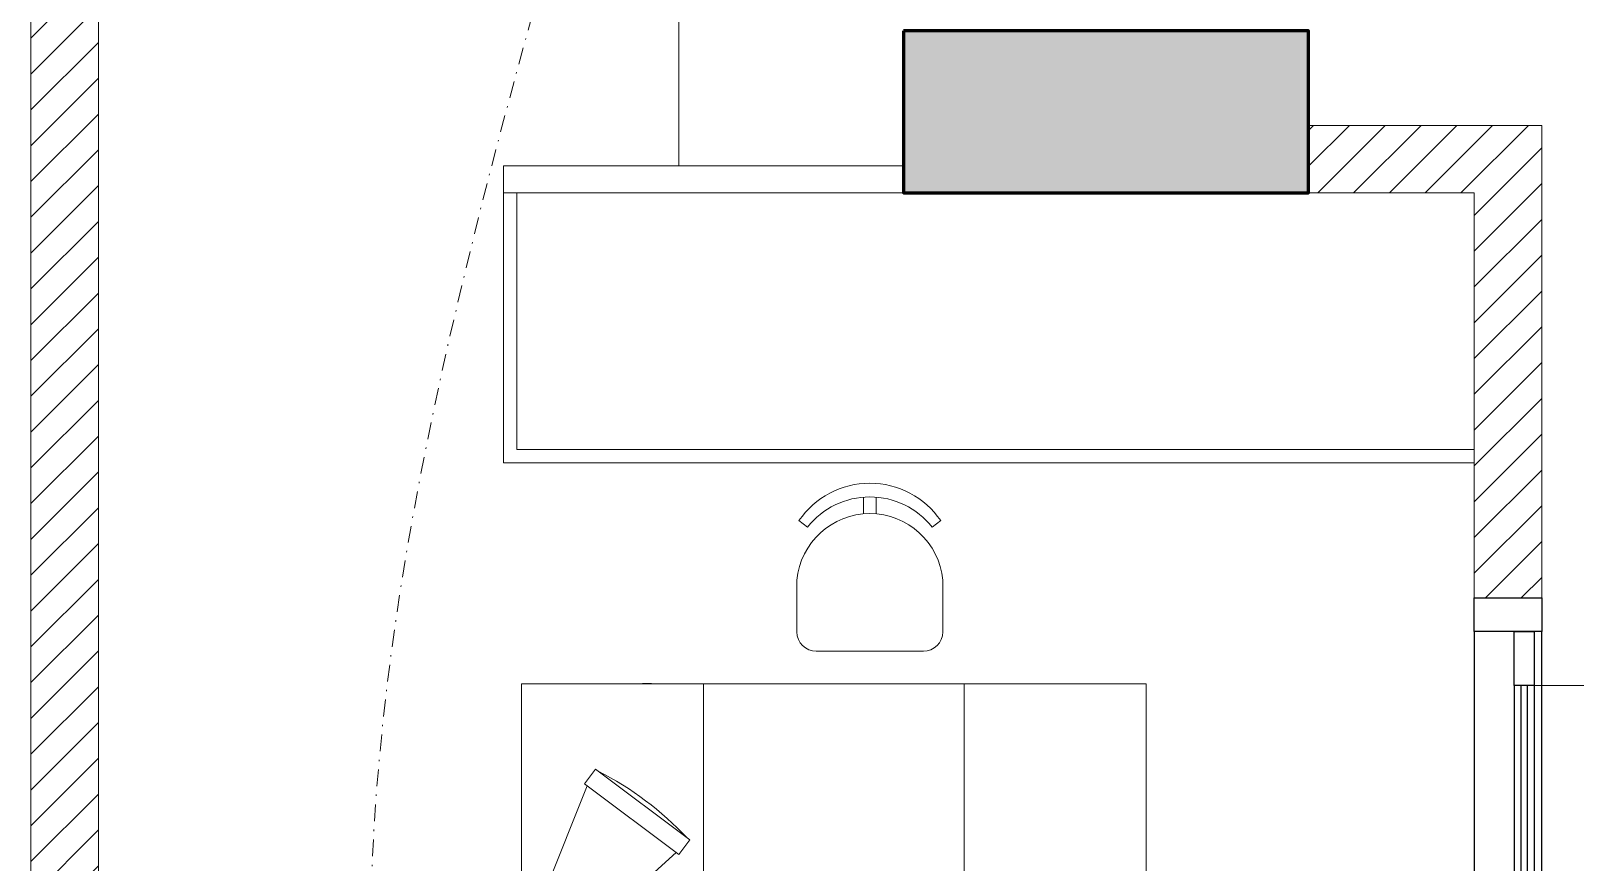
# Model space of a CAD drawing. Header units: inches. Extents: x 109699 to 44449955, y -10987 to 15824140.
# Drawn here: x 193123.5 to 193237.9, y -3267.9 to -3206.3 of the extents above; entities that cross this region are included whole.
import ezdxf

# ---------------------------------------------------------------- set-up
doc = ezdxf.new("R2010")
doc.units = ezdxf.units.IN
doc.header["$LTSCALE"] = 5
doc.header["$MEASUREMENT"] = 0
for name, pattern in [('DASHDOT', [1, 0.5, -0.25, 0, -0.25]), ('DASHED2', [0.375, 0.25, -0.125]), ('HIDDEN2', [0.1875, 0.125, -0.0625])]:
    doc.linetypes.add(name, pattern=pattern)
doc.layers.get('0').update_dxf_attribs({"color": 123})
for name, color, linetype, lineweight in [('@NORMAL', 7, 'Continuous', 5), ('cloumn', 253, 'Continuous', 60), ('E-BK', 1, 'Continuous', 15), ('E-Con-Point', 5, 'DASHED2', 13), ('ha', 252, 'Continuous', 5), ('HATCH2', 253, 'Continuous', 15), ('SB', 1, 'DASHDOT', 20), ('WALL', 8, 'Continuous', 53), ('WALL-1', 8, 'Continuous', 9)]:
    doc.layers.add(name, color=color, linetype=linetype, lineweight=lineweight)
doc.layers.add('WID', color=8, linetype='Continuous')

# ---------------------------------------------------------------- blocks, each defined once
blk = doc.blocks.new('coloumn-01')
at = {"layer": 'ha'}
h = blk.add_hatch(dxfattribs=at)
h.set_pattern_fill('AR-CONC', color=256, scale=0.5)
h.set_pattern_definition([(49.99999999999999, (0, 0), (3.586300913003767, -0.3137606749129755), [0.375, -4.125]), (355, (0, 0), (-0.693756668065, 3.760960668500059), [0.3, -3.3]), (100.45144446, (0.298858405, -0.02614672), (2.89254423363556, 3.447199954843147), [0.3187009599999999, -3.505710559999999]), (46.18420000000001, (0, 1), (5.336206653357862, -0.8275964039653827), [0.5625, -6.1875]), (96.63563549, (0.444683725, 0.931033465), (4.673309728371142, 4.870593003872752), [0.47805171, -5.258568799999999]), (351.1841639899999, (0, 1), (4.673309725273866, 4.870593001349951), [0.45, -4.950000005]), (21, (0.5, 0.75), (2.984535260592308, -2.013094453326694), [0.375, -4.125]), (326.0000000000001, (0.5, 0.75), (1.216576659607909, 3.625750225234265), [0.3, -3.3]), (71.45144474, (0.74871127, 0.58224213), (4.201111883649856, 1.612655764031769), [0.31870095, -3.50571056]), (37.50000000000001, (0, 0), (0.06079927658645334, 1.664469269156557), [0, -3.26, 0, -3.35, 0, -3.3125]), (7.499999999999999, (0, 0), (1.315347687210743, 1.972058559411801), [0, -1.91, 0, -3.185, 0, -1.2625]), (327.5, (-1.115, 0), (2.669112180862045, -0.1127743586718988), [0, -1.25, 0, -3.9, 0, -5.175]), (317.5, (-1.615, 0), (2.915930846711931, 0.5005249116615886), [0, -1.625, 0, -2.59, 0, -3.675])])
h.paths.add_polyline_path([(32128.44739975178, -2546319.049243456), (32092.44739975178, -2546319.049243456), (32092.44739975178, -2546331.049243456), (32128.44739975178, -2546331.049243456)])
h.paths.add_polyline_path([(32128.44739975189, -2546617.132962178), (32098.44739975189, -2546617.132962178), (32098.44739975189, -2546629.132962178), (32128.44739975189, -2546629.132962178)])
h.paths.add_polyline_path([(31978.51966727065, -2546605.132962178), (31966.51966727065, -2546605.132962178), (31966.51966727065, -2546635.132962178), (31978.51966727065, -2546635.132962178)])
h.paths.add_polyline_path([(31821.20333333506, -2546605.132962178), (31809.20333333506, -2546605.132962178), (31809.20333333506, -2546635.132962178), (31821.20333333506, -2546635.132962178)])
h.paths.add_polyline_path([(31689.20328743063, -2546611.133238418), (31677.20328743063, -2546611.133238418), (31677.20328743063, -2546635.133238418), (31689.20328743063, -2546635.133238418)])
h.paths.add_polyline_path([(31417.20347832461, -2546611.132962178), (31405.20347832461, -2546611.132962178), (31405.20347832461, -2546635.132962178), (31417.20347832461, -2546635.132962178)])
h.paths.add_polyline_path([(31435.20347912709, -2546415.348983645), (31405.20347912709, -2546415.348983645), (31405.20347912709, -2546427.348983645), (31435.20347912709, -2546427.348983645)])
h.paths.add_polyline_path([(31633.74647668525, -2546415.348983645), (31603.74647668525, -2546415.348983645), (31603.74647668525, -2546427.348983645), (31633.74647668525, -2546427.348983645)])
h.paths.add_polyline_path([(31821.20245073218, -2546319.049243455), (31809.20245073218, -2546319.049243455), (31809.20245073218, -2546349.049243455), (31821.20245073218, -2546349.049243455)])
h.paths.add_polyline_path([(31996.51966727068, -2546319.049243455), (31966.51966727068, -2546319.049243455), (31966.51966727068, -2546331.049243455), (31996.51966727068, -2546331.049243455)])
h.paths.add_polyline_path([(31581.74648750067, -2546291.049243452), (31541.74648750067, -2546291.049243452), (31541.74648750067, -2546301.049243452), (31581.74648750067, -2546301.049243452)])
h.paths.add_polyline_path([(31485.74647668505, -2546261.049243452), (31475.74647668505, -2546261.049243452), (31475.74647668505, -2546301.049243452), (31485.74647668505, -2546301.049243452)])
h.paths.add_polyline_path([(31581.74648750064, -2546206.049278549), (31521.74648750064, -2546206.049278549), (31521.74648750064, -2546216.049243455), (31581.74648750064, -2546216.049243455)])
h.paths.add_polyline_path([(31435.20347595899, -2546206.049243455), (31405.20347595899, -2546206.049243455), (31405.20347595899, -2546218.049243455), (31435.20347595899, -2546218.049243455)])
h.paths.add_polyline_path([(31435.20347912709, -2546094.049243455), (31405.20347912709, -2546094.049243455), (31405.20347912709, -2546106.049243455), (31435.20347912709, -2546106.049243455)])
h.paths.add_polyline_path([(31583.74647668522, -2546094.049243455), (31547.74647668522, -2546094.049243455), (31547.74647668522, -2546106.049243455), (31583.74647668522, -2546106.049243455)])
h.paths.add_polyline_path([(31775.41359277777, -2546094.049243455), (31763.41359277777, -2546094.049243455), (31763.41359277777, -2546124.049243455), (31775.41359277777, -2546124.049243455)])
h.paths.add_polyline_path([(32059.80123907101, -2546094.049243455), (32047.80123907101, -2546094.049243455), (32047.80123907101, -2546124.049243455), (32059.80123907101, -2546124.049243455)])
h.paths.add_polyline_path([(32058.06771510976, -2545913.633020405), (32028.06771510976, -2545913.633020405), (32028.06771510976, -2545925.633020405), (32058.06771510976, -2545925.633020405)])
h.paths.add_polyline_path([(32048.06771510973, -2545722.712815279), (32036.06771510973, -2545722.712815279), (32036.06771510973, -2545746.712815279), (32048.06771510973, -2545746.712815279)])
h.paths.add_polyline_path([(31799.41359277774, -2545913.633020405), (31763.41359277774, -2545913.633020405), (31763.41359277774, -2545925.633020405), (31799.41359277774, -2545925.633020405)])
h.paths.add_polyline_path([(31591.53986684192, -2545945.049243456), (31561.31223659915, -2545945.049243456), (31561.31223659915, -2545957.049243456), (31591.53986684192, -2545957.049243456)])
h.paths.add_polyline_path([(31435.20347912709, -2545945.049243456), (31405.20347912709, -2545945.049243456), (31405.20347912709, -2545957.049243456), (31435.20347912709, -2545957.049243456)])
h.paths.add_polyline_path([(31429.2035252499, -2545715.383477275), (31405.2035252499, -2545715.383477275), (31405.2035252499, -2545727.383477275), (31429.2035252499, -2545727.383477275)])
h.paths.add_polyline_path([(31605.53986684192, -2545715.383237123), (31581.53986684192, -2545715.383237123), (31581.53986684192, -2545727.383237123), (31605.53986684192, -2545727.383237123)])
h.paths.add_polyline_path([(31775.41359277774, -2545711.610186095), (31763.41359277774, -2545711.610186095), (31763.41359277774, -2545735.610186095), (31775.41359277774, -2545735.610186095)])
at = {"layer": 'cloumn', "elevation": -16.03078112505508}
blk.add_lwpolyline([(32028.06771510976, -2545913.633020405), (32028.06771510976, -2545925.633020405), (32058.06771510976, -2545925.633020405), (32058.06771510976, -2545913.633020405)], close=True, dxfattribs=at)
blk = doc.blocks.new('A$C29E84E92')
for p, q in [((25.17505422335307, 9.869236721855941), (25.17505422335307, 81.86923672185594)), ((25.17505422335307, 81.86923672185594), (55.17505422335307, 81.86923672185594)), ((55.17505422335307, 68.48081915101511), (55.17505422335307, 81.86923672185594)), ((55.17505422335307, 81.86923672185594), (55.17505422335307, 9.869236721855941)), ((31.38691217695668, 79.0761646447977), (27.17823697575659, 73.46898891167302)), ((43.40673632357357, 74.29023317782458), (31.38691217695668, 79.0761646447977)), ((27.17823697575659, 73.46898891167302), (35.72288866292729, 64.05312005312271)), ((35.48276842353516, 63.73321026797612), (43.64685656296933, 74.61014296297299)), ((37.18385815385045, 62.45639382709169), (45.34794629328462, 73.3333265220831)), ((45.34794629328462, 73.3333265220831), (43.64685656296933, 74.61014296297117)), ((13.9841253657396, 69.43073605582185), (19.93556622335382, 69.43073605582185)), ((7.865989205030928, 68.20601051787935), (7.12342249870926, 69.192585125606)), ((55.21256786788945, 67.92667330017366), (55.21256786788945, 66.86923672185594)), ((22.17505422335307, 67.1912480558226), (22.17505422335307, 54.85334834338073)), ((35.48276842353152, 63.73321026797794), (37.18385815385045, 62.45639382709169)), ((6.34430242657254, 61.76001490211684), (4.420414154257742, 61.76001490211684)), ((6.34430242657254, 60.28458149708649), (4.420414154257742, 60.28458149708649)), ((7.865989205030928, 53.83858588132398), (7.12342249870926, 52.85201127359915)), ((19.93556622335382, 52.61386034338148), (13.9841253657396, 52.61386034338148)), ((61.15088854035639, 50.12572385488102), (67.1023293979706, 50.12572385488102)), ((73.22046555867928, 48.90099831693851), (73.96303226500095, 49.88757292466335)), ((58.91140054035714, 35.54833614243989), (58.91140054035714, 47.88623585488176)), ((74.74215233713767, 42.455002701176), (76.66604060945247, 42.455002701176)), ((74.74215233713767, 40.97956929614566), (76.66604060945247, 40.97956929614566)), ((7.865989205030928, 35.66514260274062), (7.12342249870926, 36.65171721046545)), ((19.93556622335382, 36.88986814068312), (13.9841253657396, 36.88986814068312)), ((22.17505422335307, 22.312480428242), (22.17505422335307, 34.65038014068386)), ((73.22046555867928, 34.53357368038314), (73.96303226500095, 33.54699907265649)), ((67.1023293979706, 33.30884814244064), (61.15088854035639, 33.30884814244064)), ((6.34430242657254, 29.2191469869781), (4.420414154257742, 29.2191469869781)), ((6.34430242657254, 27.74371358194776), (4.420414154257742, 27.74371358194776)), ((7.865989205030928, 21.29771796618525), (7.12342249870926, 20.31114335845859)), ((13.9841253657396, 20.07299242824274), (19.93556622335382, 20.07299242824274)), ((55.17505422335307, 9.869236721855941), (25.17505422335307, 9.869236721855941))]:
    blk.add_line(p, q)
at = {"linetype": 'HIDDEN2', "ltscale": 100}
for p, q in [((55.17505422335307, 60.86923672185594), (25.17505422335307, 60.86923672185594)), ((55.17505422335307, 30.86923672185594), (25.17505422335307, 30.86923672185594))]:
    blk.add_line(p, q, dxfattribs=at)
blk.add_circle((27.60067696482656, 79.35788150488088), 0.775044411527233)
for centre, radius, start, end in [((11.44997809457345, 90.27431579628364), 37.82577647041337, 313.3674484493617, 332.8496926272567), ((14.7557863584625, 61.02229819960166), 8.44377213510724, 95.24347326652506, 264.756526733475), ((19.93556622335382, 67.1912480558226), 2.23948799999985, 0, 90), ((12.7037971469108, 61.02229819960166), 9.894148252662442, 124.3334044893869, 235.6665955106131), ((13.55292226128586, 61.02229819960166), 9.162255740705183, 128.3666394753077, 231.6333605246923), ((19.93556622335382, 54.85334834338073), 2.23948799999985, 270, 0), ((61.15088854035639, 47.88623585488176), 2.23948799999985, 90, 180), ((66.3306684052477, 41.71728599866083), 8.44377213510724, 275.243473266525, 84.75652673347493), ((68.3826576167994, 41.71728599866083), 9.894148252662442, 304.3334044893869, 55.66659551061313), ((67.53353250242435, 41.71728599866083), 9.162255740705183, 308.3666394753077, 51.63336052469231), ((12.7037971469108, 28.48143028446293), 9.894148252662442, 124.3334044893869, 235.6665955106131), ((13.55292226128586, 28.48143028446293), 9.162255740705183, 128.3666394753077, 231.6333605246923), ((14.7557863584625, 28.48143028446293), 8.44377213510724, 95.24347326652506, 264.756526733475), ((19.93556622335382, 34.65038014068386), 2.23948799999985, 0, 90), ((61.15088854035639, 35.54833614243989), 2.23948799999985, 180, 270), ((19.93556622335382, 22.312480428242), 2.23948799999985, 270, 0)]:
    blk.add_arc(centre, radius, start, end)
blk = doc.blocks.new('bbbb')
at = {"layer": 'WID'}
for p, q in [((143986.7009188982, 37109.52163377394), (143981.7009188964, 37109.52163377394)), ((143981.7009188964, 37109.52163377394), (143981.7009188964, 37107.02163377452)), ((143986.7009188982, 37107.02163377452), (143986.7009188982, 37109.52163377394)), ((143981.7009188964, 37107.02163377452), (143986.7009188982, 37107.02163377452)), ((143981.7009188965, 37052.02163377336), (143981.7009188964, 37107.02163377452)), ((143982.2509188965, 37107.02163377452), (143982.2509188966, 37103.02163377545)), ((143983.7509188971, 37107.02163377452), (143982.2509188965, 37107.02163377452)), ((143983.7509188971, 37103.02163377545), (143983.7509188971, 37107.02163377452)), ((143986.7009188982, 37107.02163377452), (143986.7009188981, 37052.02163377336)), ((143982.2509188966, 37103.02163377545), (143983.7509188971, 37103.02163377545)), ((143982.2509188968, 37103.02163377545), (143982.2509188966, 37081.52163377347)), ((143982.7509188967, 37103.02163377545), (143983.2509188971, 37103.02163377545)), ((143982.7509188965, 37081.52163377347), (143982.7509188967, 37103.02163377545)), ((143983.2509188971, 37103.02163377545), (143983.2509188964, 37081.52163377347)), ((143983.7509188971, 37103.02163377545), (143983.7509188969, 37081.52163377347)), ((143982.2509188966, 37081.52163377347), (143983.7509188971, 37081.52163377347)), ((143982.2509188966, 37077.52163377441), (143982.2509188966, 37081.52163377347)), ((143983.2509188964, 37081.52163377347), (143982.7509188962, 37081.52163377347)), ((143983.7509188971, 37081.52163377347), (143983.7509188971, 37077.52163377441)), ((143985.650918898, 37081.52163377347), (143984.1509188974, 37081.52163377347)), ((143984.1509188974, 37081.52163377347), (143984.1509188974, 37077.52163377441)), ((143985.650918898, 37077.52163377441), (143985.650918898, 37081.52163377347)), ((143980.2509188959, 37079.52163377394), (143987.6509188987, 37079.52163377394)), ((143983.7509188971, 37077.52163377441), (143982.2509188966, 37077.52163377441)), ((143984.1509188971, 37077.52163377441), (143984.150918897, 37056.02163377243)), ((143984.1509188974, 37077.52163377441), (143985.650918898, 37077.52163377441)), ((143984.6509188975, 37077.52163377441), (143985.1509188979, 37077.52163377441)), ((143984.6509188973, 37056.02163377243), (143984.6509188975, 37077.52163377441)), ((143985.1509188979, 37077.52163377441), (143985.1509188972, 37056.02163377243)), ((143985.6509188981, 37077.52163377445), (143985.6509188975, 37056.02163377243)), ((143984.150918897, 37056.02163377243), (143985.6509188975, 37056.02163377243)), ((143984.150918897, 37052.02163377336), (143984.150918897, 37056.02163377243)), ((143985.1509188972, 37056.02163377243), (143984.6509188971, 37056.02163377243)), ((143985.6509188975, 37056.02163377243), (143985.6509188975, 37052.02163377336)), ((143981.7009188965, 37049.52163377394), (143981.7009188965, 37052.02163377336)), ((143981.7009188965, 37052.02163377336), (143986.7009188982, 37052.02163377336)), ((143985.6509188975, 37052.02163377336), (143984.150918897, 37052.02163377336)), ((143986.7009188981, 37052.02163377336), (143986.7009188982, 37049.52163377394)), ((143986.7009188982, 37049.52163377394), (143981.7009188965, 37049.52163377394))]:
    blk.add_line(p, q, dxfattribs=at)
blk = doc.blocks.new('bs')
at = {"layer": 'E-BK'}
for p, q in [((-793.6107616202517, 1425.531798899594), (-793.6107616202517, 1433.501113548989)), ((-787.8528887823031, 1433.501113548989), (-793.6107616202514, 1433.501113548989)), ((-787.8528887823031, 1433.501113548989), (-787.8528887823031, 1425.531798899594)), ((-793.6107616202517, 1425.531798899594), (-787.8528887823031, 1425.531798899594)), ((-790.7318252012774, 1425.531798899594), (-790.7318252012774, 1419.63482280183))]:
    blk.add_line(p, q, dxfattribs=at)
at = {"layer": 'E-BK', "color": 5}
for p, q in [((-793.6107616202517, 1430.362221329489), (-787.8528887823031, 1430.362221329489)), ((-793.6107616202517, 1429.516456224291), (-787.8528887823031, 1429.516456224291)), ((-793.6107616202517, 1428.670698148449), (-787.8528887823031, 1428.670698148449))]:
    blk.add_line(p, q, dxfattribs=at)
at = {"layer": 'E-BK'}
blk.add_arc((-790.7318252012773, 1430.221002702818), 4.364332946471941, 48.72674153202249, 131.2732584679775, dxfattribs=at)

msp = doc.modelspace()

# ---------------------------------------------------------------- hatches: boundary and pattern name
at = {"layer": 'HATCH2'}
h = msp.add_hatch(dxfattribs=at)
h.set_pattern_fill('ANSI31', color=256, scale=15, angle=-2.544443745170813e-14)
h.set_pattern_definition([(44.99999999999996, (176657.9388440646, 2531137.985496358), (-1.325825214724776, 1.325825214724777), [])])
edge = h.paths.add_edge_path()
edge.add_line((193264.2072023105, -3393.11951196641), (193264.2072023105, -3405.147079228742))
edge.add_arc((193244.1155671841, -3342.096043291202), 66.17482100353435, 287.6748282563311, 346.4007288213037)
edge.add_line((193308.4351103492, -3357.655712371508), (193298.8597799627, -3266.004473015017))
edge.add_line((193298.8597799627, -3266.004473015017), (193285.3351319712, -3158.065355993158))
edge.add_line((193285.3351319712, -3158.065355993158), (193252.9232859652, -2943.457435507144))
edge.add_line((193252.9232859652, -2943.457435507144), (193242.4893356996, -2888.717385327725))
edge.add_line((193242.4893356996, -2888.717385327725), (193239.9411701928, -2888.892131801977))
edge.add_line((193239.9411701929, -2888.892131801977), (193235.7140620895, -2889.182015734541))
edge.add_line((193235.7140620895, -2889.182015734541), (193232.8475141132, -2889.378596039305))
edge.add_line((193232.8475141131, -2889.378596039305), (193299.2293080924, -3353.134616567555))
edge.add_arc((193244.0094836745, -3340.098577581162), 56.73770634426707, 290.8537667393117, 346.7170746799674, ccw=False)
h = msp.add_hatch(dxfattribs=at)
h.set_pattern_fill('ANSI31', color=256, scale=15, angle=-2.544443745170813e-14)
h.set_pattern_definition([(44.99999999999996, (140764.1268593164, 2531389.256548782), (-1.325825214724776, 1.325825214724777), [])])
h.paths.add_polyline_path([(193208.1154070399, -3099.243988972905), (193203.1487896473, -3099.243988972905), (193203.1487896473, -3117.360945455081), (193128.4946673151, -3117.361528211555), (193128.4946673152, -3004.360945455081), (193123.4946673153, -3004.360945455081), (193123.5008505732, -3416.69909866229), (193128.5008505732, -3416.699681068587), (193128.4946673152, -3122.360945455081), (193208.1728531804, -3122.360945455081)])
h = msp.add_hatch(dxfattribs=at)
h.set_pattern_fill('ANSI31', color=256, scale=15, angle=-2.544443745170813e-14)
h.set_pattern_definition([(44.99999999999996, (140852.3727758189, 2531145.334327422), (-1.325825214724776, 1.325825214724777), [])])
h.paths.add_polyline_path([(193235.4210468165, -3213.283166814877), (193218.1487896474, -3213.283166814877), (193218.1487896474, -3218.283166814877), (193230.4210468164, -3218.283166814877), (193230.4210468164, -3248.281905743575), (193235.4209623447, -3248.281898704174), (193235.4210468165, -3222.17412776761)])

# ---------------------------------------------------------------- linework, layer by layer
at = {"layer": 'E-Con-Point', "ltscale": 0.5}
for points in [[(193221.2236216675, -3659.788532685595, 0.5590410111768203), (193277.3515625, -3637.546875, 0.6832439349145716), (193293.00390625, -3628.1953125, 0.6832439349145716), (193307.77734375, -3605.37890625), (193314.57421875, -3566.1328125), (193265.7734375, -3386.7421875), (193262.9588560395, -3369.304684478221, 0.4783989405265523), (193254.8872004331, -3317.709452745945), (193241.6740033845, -3252.614481595286, 0.2846634290586749), (193240.38671875, -3199.6484375, 0.2846634290586749), (193216.1189956437, -3167.624387128682, 0.6882906862028894), (193215, -3145.09765625, 0.6882906862028894), (193216.1919348215, -3054.962439762261, -0.09428638282484059), (193210.3468670681, -2958.144753783602, 0.9022312606696126)], [(192859.1094902584, -2979.129426081303, 0.5707480734968842), (192867.66796875, -3210.36328125), (192918.7989463616, -3432.995952102489, 0.4623314303895237), (193053.99609375, -3600.88671875, 0.03365271675040582), (193221.2236216675, -3659.788532685583, 0.559041011176437)], [(192833.9565745222, -3117.294127018905), (192833.9821081958, -3287.544230461569), (192818.7887937057, -3432.897368852498), (192818.26953125, -3446.125), (192939.6640625, -3504.8828125), (193025.8984375, -3528.89453125), (193185.82421875, -3612.09375), (193221.2236216675, -3659.78853268557, 0.5590410111768405)], [(192528.1070765735, -3204.404001364538, 0.5142200559752781), (192599.546875, -3214.51953125, 0.5142200559752781), (192783.6015625, -3311.6015625), (192872.18359375, -3422.3125, 0.4846634290584113), (193056.33984375, -3630.5), (193221.2236216676, -3659.788532685599, 0.5590410111770551)]]:
    msp.add_spline(points, degree=3, dxfattribs=at)
at = {"layer": 'ha'}
for p, q in [((193171.4946673152, -3188.76135949353, 0.6620889626214392), (193171.4946673152, -3216.283166814877, 1.258505794564216)), ((193158.4946673152, -3218.283166814877, 1.258505794564217), (193158.4946673152, -3238.283166814877, 1.258505794564217)), ((193159.4946673152, -3218.283166814877, 1.258505794564217), (193159.4946673152, -3237.283166814877, 1.258505794564217)), ((193230.4210468164, -3237.283166814877, 1.158505794564217), (193159.4946673151, -3237.283166814877, 1.158505794564217)), ((193230.4210468164, -3238.283166814877, 1.158505794564217), (193158.4946673152, -3238.283166814877, 1.158505794564217))]:
    msp.add_line(p, q, dxfattribs=at)
at = {"layer": 'ha', "elevation": 1.358505794564216}
msp.add_lwpolyline([(193158.4946673152, -3218.283166814877), (193188.1487896474, -3218.283166814877), (193188.1487896474, -3216.283166814877), (193158.4946673152, -3216.283166814877)], close=True, dxfattribs=at)
at = {"layer": 'SB', "ltscale": 0.5}
for points in [[(193142.880120234, -3719.094358087466, 0.2841549535469002), (193114.8203125, -3636.00390625), (193106.05078125, -3380.9140625), (193113.3281249935, -3206.283169901156, 0.3961961066187733), (193113.7890625, -3136.0234375), (193114.48046875, -3075.359375, -1.289470276849853), (193114.453125, -3034.62109375, 1.055486001032119), (193120.9921875, -3013.3203125, 0.9468120338202554), (193126.1171875, -3011.8125), (193134.1960244889, -3011.244881146302, -13.71501677771691)], [(193143.2124600881, -3717.234225516363, 0.2792831185741377), (193180.28515625, -3541.76953125), (193171.2272515103, -3381.839843932427, 1.774437621497697), (193148.6308543539, -3275.537179641374, 1.807818072243603), (193163.8359375, -3193.64453125)]]:
    msp.add_spline(points, degree=3, dxfattribs=at)
at = {"layer": 'WALL-1'}
for p, q in [((193123.4946784189, -3416.699389865438, 0.4683144132678549), (193123.4946673153, -3004.360945455081, -33.02554563958398)), ((193128.4946784189, -3416.699389865438, 0.4683144132678549), (193128.4946673152, -3122.360945455081, 0.3881527145729855)), ((193218.1487896474, -3213.283166814877, 0.3846634290582784), (193235.4210468164, -3213.283166814877, 0.3846634290582784)), ((193235.4210468164, -3213.283166814877, 0.3000000000029424), (193235.4210468164, -3248.281898704174, 0.3000000000029371)), ((193218.1487896474, -3218.283166814877, 0.3846634290582784), (193230.4210468164, -3218.283166814877, 0.3846634290582784)), ((193230.4210468164, -3218.283166814877, 0.3000000000029424), (193230.4210468164, -3248.281905743605, 0.3000000000029368)), ((193235.4210468164, -3248.281898704174, 0.2846634290586749), (193230.4210468164, -3248.281898704174, 0.2846634290586749))]:
    msp.add_line(p, q, dxfattribs=at)

# ---------------------------------------------------------------- block references
at = {"layer": '@NORMAL'}
msp.add_blockref('coloumn-01', (161160.0810745389, 2542707.34985359, 17.1892869196193), dxfattribs=at)
at = {"layer": 'E-BK', "color": 5, "xscale": -0.7528878284414805, "yscale": 0.7528878284501843, "zscale": 0.7528878284442684, "rotation": 269.9991720482258}
msp.add_blockref('bs', (192166.0537955169, -2659.434087733547, 0.2846634290586749), dxfattribs=at)
at = {"layer": 'ha', "xscale": 0.642978, "yscale": 0.642978, "zscale": 0.642978, "rotation": 89.99999999999997}
msp.add_blockref('A$C29E84E92', (193212.4707464481, -3290.121744148715, 0.6846634290719535), dxfattribs=at)
at = {"layer": 'WALL', "xscale": -1, "rotation": 8.066458772937324e-05}
msp.add_blockref('bbbb', (337217.1741262078, -40357.60082598309, 0.2846634290586749), dxfattribs=at)

doc.saveas('drawing.dxf')
